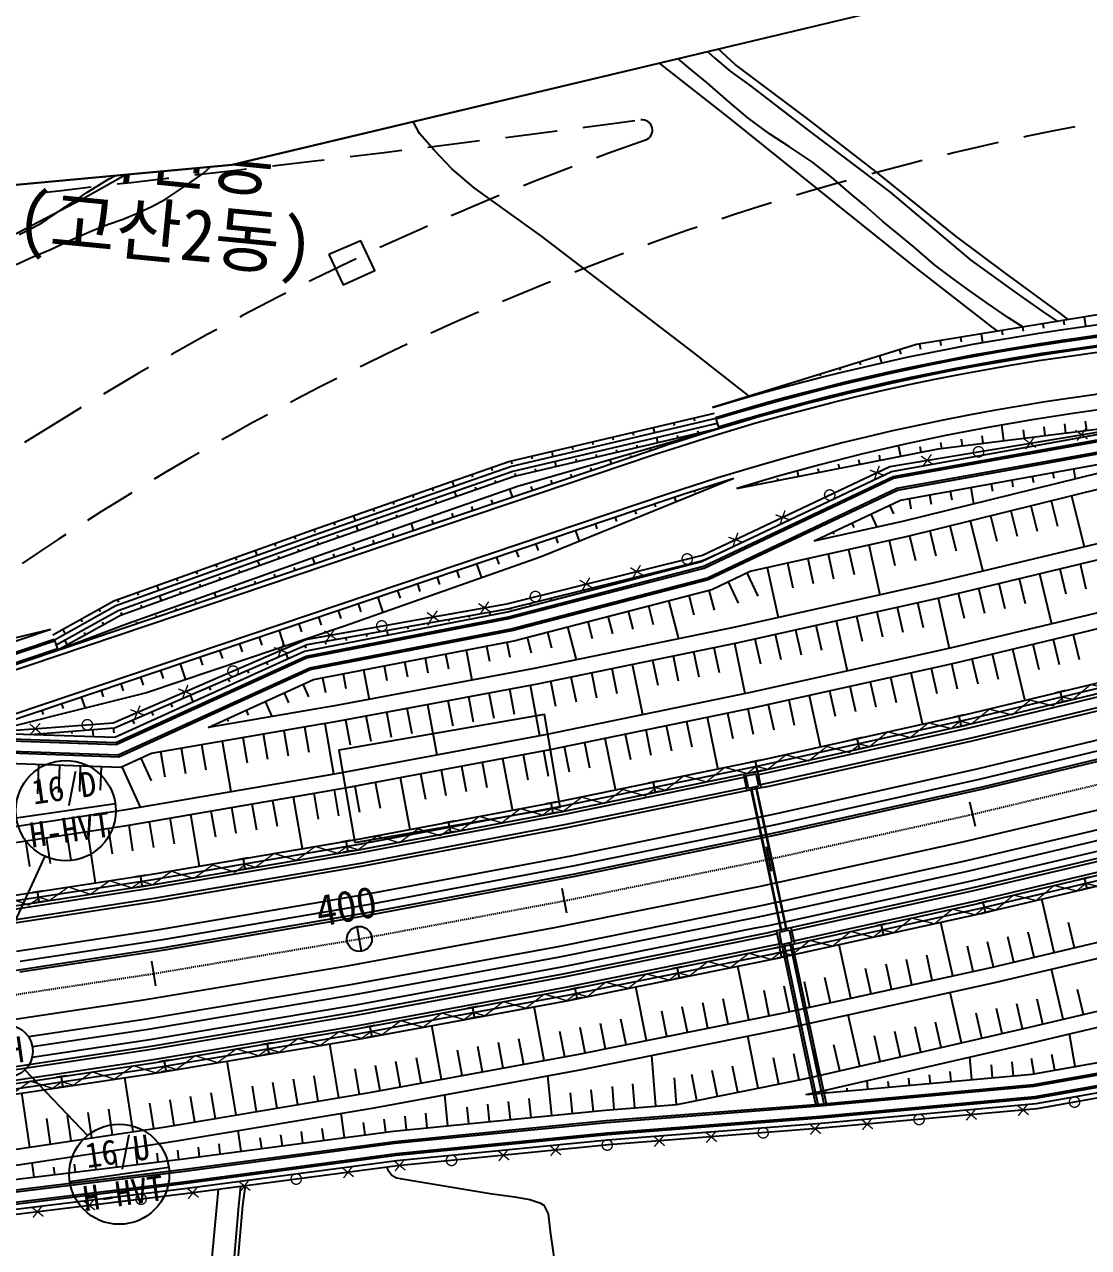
# Model space of a CAD drawing. Header units: millimetres. Extents: x 9574 to 10370, y 1103 to 1809.
# Drawn here: x 10168.3 to 10270.3, y 1463.8 to 1581 of the extents above; entities that cross this region are included whole.
import ezdxf
from ezdxf.enums import TextEntityAlignment as Align
from ezdxf.xclip import XClip

# ---------------------------------------------------------------- set-up
doc = ezdxf.new("R2010")
doc.units = ezdxf.units.MM
doc.header["$LTSCALE"] = 10
doc.header["$MEASUREMENT"] = 0
doc.header["$XCLIPFRAME"] = 2
doc.linetypes.add('CENTER', pattern=[2, 1.25, -0.25, 0.25, -0.25])
doc.linetypes.add('DASHED', pattern=[0.75, 0.5, -0.25])
for name, color, linetype in [('TN-CABL', 4, 'Continuous'), ('TN-MANH', 4, 'Continuous'), ('TZ-BASE', 253, 'Continuous'), ('TZ-CABL', 4, 'Continuous')]:
    doc.layers.add(name, color=color, linetype=linetype)
doc.layers.add('TX-PAPR', color=2, linetype='Continuous', plot=False)
doc.styles.get("Standard").update_dxf_attribs({"font": 'GulimChe.ttf'})
doc.styles.add('SYMBTEXT', font='GulimChe.ttf')
doc.linetypes.add('ZIGZAG', pattern='A,0.0001,-0.2,[131,ltypeshp.shx,S=0.2,R=0,X=-0.2,Y=0],-0.4,[131,ltypeshp.shx,S=0.2,R=180,X=0.2,Y=0],-0.2', length=0.8001)

# ---------------------------------------------------------------- blocks, each defined once
blk = doc.blocks.new('TTTW101-2')
blk.add_line((-6, 0), (6, 0))
blk.add_circle((0, 0), 6)
at = {"style": 'SYMBTEXT'}
for tag, p in [('TTTW_TITLE_1', (0.17, 2.77)), ('TTTW_TITLE_2', (0.17, -2.31))]:
    blk.add_attdef(tag, text='', height=3, dxfattribs=at).set_placement(p, align=Align.MIDDLE_CENTER)
blk = doc.blocks.new('JD-FGJF7HKL')
at = {"layer": 'TZ-BASE'}
for p, q in [((544.6, 49.28), (548.32, 57.43)), ((546.38, 36.95), (552.4, 30.68))]:
    blk.add_line(p, q, dxfattribs=at)
at = {"layer": 'TZ-BASE', "xscale": 0.8000000000036923, "yscale": 0.8000000000036923, "zscale": 0.8000000000036923, "rotation": 8.144442989053912}
for p, values in [((550.31, 61.8), {'TTTW_TITLE_1': '16/D', 'TTTW_TITLE_2': 'H-HVT'}), ((555.43, 26.96), {'TTTW_TITLE_1': '16/U', 'TTTW_TITLE_2': 'H-HVT'})]:
    blk.add_blockref('TTTW101-2', p, dxfattribs=at).add_auto_attribs(values)
blk = doc.blocks.new('skr')
at = {"color": 0, "lineweight": -3, "ltscale": 5}
for points, const_width in [([(-0.5, 0.5), (0.5, 0.5)], 0.2), ([(0, 0.5), (0, -0.5)], 0.2), ([(10, 0), (9, -0.5), (7, 0.5), (5, -0.5), (3, 0.5), (1, -0.5), (0, 0)], 0.13), ([(-0.5, -0.5), (0.5, -0.5)], 0.2)]:
    blk.add_lwpolyline(points, dxfattribs=dict(at, const_width=const_width))
blk = doc.blocks.new('cjf1')
at = {"color": 0, "lineweight": -3, "ltscale": 5, "const_width": 0.13}
blk.add_lwpolyline([(0.5, 0, 1), (-0.5, 0, 1)], format="xyb", close=True, dxfattribs=at)
blk = doc.blocks.new('cjf2')
at = {"color": 0, "lineweight": -3, "ltscale": 5, "const_width": 0.13}
for points in [[(0.5, 0.5), (-0.5, -0.5)], [(-0.5, 0.5), (0.5, -0.5)]]:
    blk.add_lwpolyline(points, dxfattribs=at)
blk = doc.blocks.new('jd-fgjfjfjfjazdf2gs')
at = {"layer": 'TZ-BASE', "ltscale": 10}
for p, q in [((621.51, 27.19), (621.58, 26.76)), ((623.48, 27.52), (623.63, 26.62)), ((613.62, 25.89), (613.75, 25.07)), ((615.59, 26.21), (615.66, 25.81)), ((617.56, 26.54), (617.63, 26.14)), ((619.54, 26.87), (619.6, 26.45)), ((607.7, 24.91), (607.78, 24.42)), ((609.67, 25.23), (609.75, 24.78)), ((611.64, 25.56), (611.71, 25.13)), ((603.87, 23.77), (604.07, 23.12)), ((605.78, 24.36), (605.9, 23.95)), ((600.04, 22.59), (600.1, 22.4)), ((601.95, 23.18), (602.03, 22.92)), ((596.22, 21.41), (596.25, 21.32)), ((598.13, 22), (598.17, 21.86)), ((592.4, 20.24), (592.41, 20.21)), ((594.31, 20.83), (594.35, 20.71)), ((588.57, 19.06), (588.57, 19.06)), ((590.49, 19.65), (590.49, 19.64)), ((586.07, 17.81), (586.13, 17.56)), ((580.23, 16.44), (580.29, 16.19)), ((582.18, 16.89), (582.29, 16.41)), ((584.13, 17.35), (584.18, 17.11)), ((586.51, 16.37), (586.45, 16.61)), ((587.66, 16.58), (587.65, 16.6)), ((615.79, 15.65), (615.6, 17.17)), ((617.77, 15.9), (617.67, 16.7)), ((619.76, 16.14), (619.65, 16.98)), ((621.74, 16.39), (621.63, 17.26)), ((623.73, 16.63), (623.62, 17.52)), ((576.34, 15.52), (576.39, 15.28)), ((578.28, 15.98), (578.34, 15.74)), ((580.67, 15), (580.61, 15.24)), ((582.62, 15.46), (582.5, 15.94)), ((583.85, 15.37), (583.83, 15.43)), ((584.56, 15.91), (584.51, 16.16)), ((585.75, 15.98), (585.74, 16.01)), ((609.83, 14.92), (609.76, 15.48)), ((611.82, 15.16), (611.74, 15.8)), ((613.8, 15.41), (613.72, 16.11)), ((570.5, 14.15), (570.55, 13.91)), ((572.44, 14.61), (572.56, 14.12)), ((574.39, 15.07), (574.45, 14.82)), ((576.77, 14.09), (576.72, 14.33)), ((578.72, 14.54), (578.66, 14.79)), ((580.05, 14.1), (580, 14.24)), ((581.95, 14.74), (581.91, 14.84)), ((603.94, 13.78), (603.85, 14.26)), ((605.9, 14.17), (605.7, 15.18)), ((607.87, 14.56), (607.76, 15.08)), ((566.66, 13.05), (566.74, 12.81)), ((568.55, 13.7), (568.61, 13.45)), ((570.93, 12.71), (570.88, 12.96)), ((572.88, 13.17), (572.77, 13.66)), ((574.83, 13.63), (574.77, 13.87)), ((576.26, 12.82), (576.19, 13.05)), ((578.16, 13.46), (578.03, 13.83)), ((598.05, 12.63), (597.99, 12.95)), ((600.02, 13.01), (599.94, 13.4)), ((601.98, 13.4), (601.89, 13.83)), ((622.45, 12.95), (622.62, 12.01)), ((562.88, 11.74), (563.04, 11.26)), ((564.77, 12.39), (564.85, 12.16)), ((567.09, 11.61), (567.01, 11.85)), ((568.99, 12.26), (568.93, 12.5)), ((572.47, 11.55), (572.37, 11.86)), ((574.37, 12.18), (574.28, 12.45)), ((594.13, 11.86), (594.09, 12.04)), ((596.09, 12.24), (595.99, 12.76)), ((616.54, 11.89), (616.66, 11.23)), ((618.51, 12.24), (618.62, 11.65)), ((620.48, 12.59), (620.58, 12.06)), ((560.99, 11.08), (561.07, 10.84)), ((563.32, 10.3), (563.15, 10.77)), ((565.2, 10.96), (565.12, 11.19)), ((568.68, 10.27), (568.43, 11.02)), ((570.58, 10.91), (570.46, 11.26)), ((586.1, 10.84), (586.15, 10.69)), ((588, 11.45), (588.03, 11.37)), ((592.17, 11.47), (592.15, 11.57)), ((610.64, 10.82), (610.79, 9.98)), ((612.61, 11.18), (612.89, 9.61)), ((614.57, 11.53), (614.7, 10.81)), ((557.21, 9.76), (557.29, 9.53)), ((559.1, 10.42), (559.18, 10.19)), ((561.43, 9.64), (561.34, 9.88)), ((566.78, 9.63), (566.66, 10)), ((582.3, 9.58), (582.39, 9.31)), ((584.2, 10.22), (584.34, 9.78)), ((604.83, 9.47), (605.21, 8.65)), ((606.7, 10.12), (606.88, 9.14)), ((608.67, 10.47), (608.83, 9.56)), ((618.39, 9.42), (618.99, 6.99)), ((620.33, 9.9), (620.94, 7.46)), ((622.28, 10.38), (623.48, 5.48)), ((553.43, 8.45), (553.6, 7.98)), ((555.32, 9.11), (555.4, 8.87)), ((557.65, 8.33), (557.57, 8.56)), ((559.54, 8.99), (559.45, 9.22)), ((562.99, 8.35), (562.88, 8.7)), ((564.89, 8.99), (564.77, 9.35)), ((578.51, 8.3), (578.64, 7.91)), ((580.41, 8.94), (580.52, 8.61)), ((603.02, 8.61), (603.6, 7.38)), ((614.51, 8.47), (615.11, 6.04)), ((616.45, 8.95), (617.05, 6.51)), ((549.66, 7.14), (549.74, 6.9)), ((551.54, 7.79), (551.63, 7.56)), ((553.87, 7.01), (553.71, 7.49)), ((555.76, 7.67), (555.68, 7.91)), ((559.2, 7.08), (558.98, 7.73)), ((561.1, 7.72), (560.98, 8.05)), ((576.62, 7.67), (576.77, 7.22)), ((601.21, 7.76), (601.4, 7.35)), ((610.62, 7.51), (611.22, 5.09)), ((612.57, 7.99), (613.76, 3.15)), ((547.77, 6.46), (547.86, 6.23)), ((550.09, 5.7), (550.01, 5.94)), ((551.98, 6.36), (551.9, 6.59)), ((555.41, 5.8), (555.31, 6.11)), ((557.31, 6.44), (557.2, 6.76)), ((572.82, 6.39), (573.01, 5.83)), ((574.72, 7.03), (575.06, 6.02)), ((599.4, 6.9), (599.5, 6.7)), ((604.79, 6.11), (605.32, 3.71)), ((606.74, 6.55), (607.33, 4.16)), ((608.68, 7.03), (609.28, 4.62)), ((544, 5.12), (544.17, 4.65)), ((545.89, 5.79), (545.97, 5.56)), ((548.21, 5.03), (548.12, 5.26)), ((551.62, 4.52), (551.52, 4.81)), ((553.52, 5.16), (553.42, 5.46)), ((569.03, 5.11), (569.25, 4.48)), ((570.93, 5.75), (571.14, 5.13)), ((598.93, 4.81), (599.47, 2.41)), ((600.89, 5.24), (601.42, 2.84)), ((602.84, 5.68), (603.91, 0.87)), ((540.24, 3.77), (540.32, 3.54)), ((542.12, 4.44), (542.21, 4.21)), ((544.44, 3.68), (544.27, 4.15)), ((546.33, 4.35), (546.24, 4.59)), ((549.73, 3.89), (549.54, 4.44)), ((565.24, 3.84), (565.69, 2.52)), ((567.14, 4.47), (567.36, 3.83)), ((585.91, 3.92), (585.93, 3.86)), ((587.79, 4.59), (587.8, 4.57)), ((595.03, 3.94), (595.56, 1.54)), ((596.98, 4.37), (597.52, 1.97)), ((623.09, 3.84), (623.66, 1.45)), ((536.47, 2.43), (536.56, 2.19)), ((538.36, 3.1), (538.44, 2.86)), ((540.68, 2.34), (540.59, 2.57)), ((542.56, 3.01), (542.47, 3.24)), ((545.93, 2.61), (545.85, 2.85)), ((547.83, 3.25), (547.74, 3.51)), ((561.45, 2.56), (561.68, 1.87)), ((563.35, 3.2), (563.57, 2.52)), ((580.09, 2.48), (580.1, 2.42)), ((582.03, 2.96), (582.04, 2.91)), ((583.97, 3.44), (583.98, 3.4)), ((591.15, 3), (592.21, 0.75)), ((593.08, 3.51), (594.14, -1.3)), ((617.25, 2.44), (617.83, 0.05)), ((619.2, 2.91), (620.35, -1.88)), ((621.14, 3.37), (621.72, 0.98)), ((534.59, 1.75), (534.76, 1.28)), ((536.91, 0.99), (536.82, 1.22)), ((538.79, 1.66), (538.71, 1.9)), ((542.14, 1.33), (542.07, 1.54)), ((544.04, 1.97), (543.96, 2.2)), ((557.66, 1.28), (557.9, 0.57)), ((559.56, 1.92), (559.79, 1.22)), ((576.21, 1.52), (576.25, 1.35)), ((578.15, 2), (578.17, 1.93)), ((587.51, 1.34), (588.02, -0.59)), ((589.34, 2.14), (590.31, 0.1)), ((613.37, 1.51), (613.94, -0.88)), ((615.31, 1.97), (615.88, -0.42)), ((530.82, 0.41), (530.91, 0.17)), ((532.71, 1.08), (532.79, 0.84)), ((535.03, 0.32), (534.86, 0.79)), ((538.35, 0.06), (538.3, 0.23)), ((540.25, 0.69), (540.12, 1.07)), ((553.87, 0.01), (554.12, -0.74)), ((555.77, 0.64), (556.26, -0.82)), ((570.38, 0.08), (570.41, -0.04)), ((572.32, 0.56), (572.35, 0.45)), ((574.26, 1.04), (574.29, 0.94)), ((583.64, 0.33), (584.59, -3.33)), ((585.58, 0.84), (586.07, -1.04)), ((607.52, 0.14), (608.06, -2.26)), ((609.48, 0.58), (610.54, -4.23)), ((611.42, 1.04), (611.99, -1.35)), ((529.05, -0.51), (529.17, -0.72)), ((531.26, -1.03), (531.17, -0.8)), ((533.14, -0.36), (533.06, -0.12)), ((534.56, -1.22), (534.52, -1.08)), ((536.46, -0.58), (536.41, -0.43)), ((551.97, -0.63), (552.23, -1.39)), ((564.51, -1.12), (564.53, -1.28)), ((566.47, -0.77), (566.53, -1.06)), ((568.44, -0.4), (568.47, -0.53)), ((577.83, -1.17), (578.27, -2.85)), ((579.77, -0.67), (580.22, -2.4)), ((581.71, -0.17), (582.17, -1.95)), ((601.67, -1.16), (602.2, -3.56)), ((603.62, -0.73), (604.15, -3.13)), ((605.57, -0.29), (606.1, -2.69)), ((527.3, -1.47), (527.42, -1.69)), ((529.5, -1.97), (529.38, -1.75)), ((532.67, -1.86), (532.63, -1.74)), ((548.18, -1.91), (548.44, -2.67)), ((550.08, -1.27), (550.33, -2.03)), ((558.6, -2.17), (558.64, -2.38)), ((560.57, -1.82), (560.6, -2.01)), ((562.54, -1.47), (562.57, -1.64)), ((573.96, -2.17), (574.78, -5.34)), ((575.9, -1.67), (576.32, -3.3)), ((597.76, -2.03), (598.3, -4.43)), ((599.71, -1.6), (600.78, -6.4)), ((523.03, -2.75), (523.06, -2.88)), ((525.55, -2.44), (525.79, -2.88)), ((526, -3.91), (525.75, -3.47)), ((527.75, -2.94), (527.63, -2.72)), ((544.39, -3.19), (544.65, -3.94)), ((546.29, -2.55), (546.8, -4.06)), ((552.69, -3.23), (552.74, -3.48)), ((554.66, -2.88), (554.7, -3.11)), ((556.63, -2.52), (556.71, -2.96)), ((570.09, -3.18), (570.47, -4.66)), ((572.03, -2.68), (572.42, -4.21)), ((591.9, -3.33), (592.44, -5.73)), ((593.86, -2.9), (594.39, -5.3)), ((595.81, -2.46), (596.34, -4.86)), ((620.5, -3.38), (621.08, -5.79)), ((622.44, -2.92), (623.02, -5.32)), ((540.6, -4.46), (540.86, -5.22)), ((542.5, -3.82), (542.75, -4.58)), ((548.77, -3.99), (548.87, -4.22)), ((550.72, -3.58), (550.77, -3.84)), ((564.22, -4.4), (564.78, -7.28)), ((566.18, -4.02), (566.46, -5.47)), ((568.15, -3.64), (568.43, -5.09)), ((586.03, -4.56), (586.53, -6.97)), ((587.99, -4.16), (588.49, -6.57)), ((589.95, -3.76), (590.94, -8.58)), ((616.61, -4.32), (617.77, -9.13)), ((618.56, -3.85), (619.13, -6.26)), ((536.81, -5.74), (537.32, -7.25)), ((538.71, -5.1), (538.96, -5.86)), ((545.1, -5.57), (545.2, -5.82)), ((546.94, -4.78), (547.13, -5.23)), ((558.33, -5.54), (558.6, -6.97)), ((560.29, -5.16), (560.57, -6.59)), ((562.25, -4.78), (562.53, -6.22)), ((580.15, -5.77), (581.14, -10.59)), ((582.11, -5.37), (582.61, -7.78)), ((584.07, -4.96), (584.57, -7.37)), ((610.78, -5.71), (611.31, -8.13)), ((612.72, -5.25), (613.3, -7.66)), ((614.67, -4.78), (615.24, -7.19)), ((533.02, -7.02), (533.28, -7.77)), ((534.92, -6.38), (535.17, -7.13)), ((543.26, -6.37), (543.38, -6.63)), ((552.44, -6.68), (552.71, -8.09)), ((554.4, -6.3), (554.95, -9.13)), ((556.36, -5.92), (556.64, -7.34)), ((574.28, -6.97), (574.77, -9.38)), ((576.24, -6.57), (576.73, -8.98)), ((578.2, -6.17), (578.69, -8.58)), ((604.92, -7.01), (605.46, -9.43)), ((606.87, -6.58), (607.95, -11.41)), ((608.82, -6.15), (609.36, -8.56)), ((531.13, -7.65), (531.35, -8.33)), ((539.59, -7.95), (539.72, -8.25)), ((541.43, -7.16), (541.55, -7.44)), ((548.59, -7.69), (549.13, -8.89)), ((550.47, -7.06), (550.74, -8.46)), ((568.39, -8.13), (568.84, -10.55)), ((570.36, -7.76), (571.26, -12.6)), ((572.32, -7.37), (572.81, -9.78)), ((601.01, -7.88), (601.55, -10.3)), ((602.97, -7.45), (603.5, -9.86)), ((527.33, -8.93), (527.69, -9.99)), ((529.23, -8.29), (529.43, -8.9)), ((537.76, -8.74), (538.03, -9.37)), ((544.95, -9.35), (545.6, -10.78)), ((546.77, -8.52), (547.2, -9.47)), ((562.49, -9.24), (562.95, -11.66)), ((564.46, -8.87), (564.91, -11.29)), ((566.42, -8.5), (566.88, -10.92)), ((595.16, -9.19), (595.69, -11.6)), ((597.11, -8.75), (598.18, -13.58)), ((599.06, -8.32), (599.6, -10.73)), ((523.54, -10.21), (523.67, -10.58)), ((525.44, -9.57), (525.59, -10.02)), ((534.08, -10.33), (534.23, -10.68)), ((535.92, -9.54), (536.06, -9.87)), ((543.13, -10.17), (543.34, -10.65)), ((556.6, -10.34), (557.05, -12.76)), ((558.56, -9.98), (559.02, -12.39)), ((560.53, -9.61), (561.43, -14.44)), ((589.29, -10.45), (589.79, -12.87)), ((591.25, -10.05), (591.75, -12.47)), ((593.2, -9.62), (593.74, -12.04)), ((532.25, -11.12), (532.41, -11.49)), ((541.31, -11), (541.42, -11.24)), ((550.7, -11.43), (551.52, -16.28)), ((552.66, -11.08), (553.12, -13.5)), ((554.63, -10.71), (555.08, -13.13)), ((583.41, -11.65), (583.91, -14.08)), ((585.37, -11.25), (585.87, -13.68)), ((587.33, -10.85), (588.33, -15.7)), ((524.42, -12.34), (524.43, -12.45)), ((526.41, -12.18), (526.43, -12.41)), ((528.41, -12.03), (528.46, -12.7)), ((530.4, -11.88), (530.44, -12.33)), ((542.81, -12.79), (543.23, -15.21)), ((544.78, -12.45), (545.2, -14.87)), ((546.75, -12.11), (547.17, -14.53)), ((548.72, -11.77), (549.14, -14.2)), ((577.54, -12.86), (578.53, -17.71)), ((579.49, -12.46), (579.99, -14.88)), ((581.45, -12.05), (581.95, -14.48)), ((536.9, -13.8), (537.31, -16.23)), ((538.87, -13.46), (539.29, -15.89)), ((540.84, -13.13), (541.67, -17.97)), ((571.66, -14.05), (572.11, -16.48)), ((573.62, -13.66), (574.11, -16.09)), ((575.58, -13.26), (576.07, -15.68)), ((533.04, -14.76), (534.03, -16.94)), ((534.93, -14.14), (535.34, -16.57)), ((565.76, -15.16), (566.21, -17.59)), ((567.72, -14.79), (568.64, -19.65)), ((569.69, -14.42), (570.15, -16.85)), ((523.24, -15.36), (523.14, -18.18)), ((525.23, -15.43), (525.14, -18.06)), ((527.23, -15.5), (527.15, -17.95)), ((529.23, -15.57), (529.15, -17.83)), ((531.22, -15.59), (532.98, -19.47)), ((559.86, -16.26), (560.32, -18.7)), ((561.83, -15.9), (562.28, -18.33)), ((563.79, -15.53), (564.25, -17.96)), ((553.56, -17.45), (554.02, -19.93)), ((555.52, -17.08), (555.99, -19.56)), ((557.9, -16.63), (558.83, -21.6)), ((547.65, -18.47), (548.5, -23.44)), ((549.62, -18.13), (550.05, -20.62)), ((551.59, -17.79), (552.01, -20.28)), ((539.76, -19.82), (540.19, -22.31)), ((541.73, -19.49), (542.16, -21.97)), ((543.7, -19.15), (544.13, -21.63)), ((545.68, -18.81), (546.1, -21.29)), ((533.85, -20.84), (534.27, -23.32)), ((535.82, -20.5), (536.25, -22.98)), ((537.79, -20.16), (538.64, -25.12)), ((525.95, -22.08), (526.32, -24.55)), ((527.92, -21.78), (528.67, -26.73)), ((529.9, -21.48), (530.28, -23.95)), ((531.88, -21.18), (532.25, -23.65)), ((521.99, -22.68), (522.37, -25.16)), ((523.97, -22.38), (524.34, -24.86)), ((620.62, -33.39), (619.42, -28.28)), ((610.88, -35.63), (609.76, -30.5)), ((618.68, -33.85), (618.11, -31.44)), ((622.57, -32.93), (622, -30.52)), ((601.11, -37.77), (599.99, -32.64)), ((612.83, -35.2), (612.3, -32.79)), ((614.79, -34.77), (614.22, -32.36)), ((616.73, -34.31), (616.16, -31.9)), ((608.93, -36.06), (608.4, -33.64)), ((591.33, -39.85), (590.29, -34.7)), ((603.06, -37.34), (602.53, -34.92)), ((605.02, -36.91), (604.49, -34.5)), ((606.97, -36.49), (606.44, -34.07)), ((621.48, -39.79), (620.35, -35)), ((597.2, -38.62), (596.67, -36.21)), ((599.16, -38.2), (598.63, -35.78)), ((581.53, -41.82), (580.49, -36.68)), ((593.29, -39.45), (592.8, -37.03)), ((595.25, -39.05), (594.72, -36.63)), ((611.74, -42.05), (610.63, -37.22)), ((623.43, -39.33), (622.86, -36.93)), ((571.71, -43.74), (570.76, -38.58)), ((585.45, -41.03), (584.96, -38.61)), ((587.41, -40.64), (586.92, -38.21)), ((589.37, -40.24), (588.88, -37.82)), ((617.59, -40.71), (617.04, -38.31)), ((619.54, -40.25), (618.97, -37.85)), ((579.57, -42.22), (579.08, -39.79)), ((583.49, -41.43), (583, -39)), ((601.99, -44.29), (600.86, -39.36)), ((613.69, -41.6), (613.14, -39.2)), ((615.64, -41.15), (615.09, -38.76)), ((561.88, -45.56), (560.93, -40.39)), ((573.68, -43.38), (573.23, -40.95)), ((575.64, -43.01), (575.16, -40.58)), ((577.6, -42.61), (577.12, -40.19)), ((605.89, -43.39), (605.33, -40.95)), ((607.84, -42.94), (607.28, -40.51)), ((609.79, -42.5), (609.24, -40.07)), ((552.03, -47.32), (551.17, -42.14)), ((567.78, -44.47), (567.33, -42.03)), ((569.75, -44.11), (569.3, -41.67)), ((592.24, -46.4), (591.24, -41.4)), ((603.94, -43.84), (603.38, -41.38)), ((622.63, -44.31), (622.08, -41.19)), ((563.84, -45.19), (563.4, -42.76)), ((565.81, -44.83), (565.36, -42.4)), ((582.41, -48.13), (582.03, -43.25)), ((596.16, -45.61), (595.66, -43.11)), ((598.12, -45.18), (597.55, -42.69)), ((600.07, -44.73), (599.5, -42.25)), ((620.66, -44.66), (620.4, -43.15)), ((542.17, -48.96), (541.31, -43.79)), ((555.98, -46.64), (555.53, -44.21)), ((557.94, -46.28), (557.5, -43.85)), ((559.91, -45.92), (559.46, -43.48)), ((590.28, -46.79), (589.78, -44.29)), ((594.2, -46), (593.7, -43.5)), ((612.72, -45.57), (612.52, -43.41)), ((614.71, -45.39), (614.6, -44.17)), ((616.71, -45.21), (616.58, -43.86)), ((618.69, -45.01), (618.44, -43.56)), ((532.3, -50.56), (531.52, -45.37)), ((548.09, -47.97), (547.68, -45.53)), ((550.06, -47.64), (549.65, -45.2)), ((554.01, -46.99), (553.6, -44.54)), ((572.45, -49.01), (572.07, -45.2)), ((584.4, -47.97), (584.2, -45.41)), ((586.36, -47.58), (585.86, -45.08)), ((588.32, -47.19), (587.82, -44.69)), ((602.76, -46.48), (602.69, -45.66)), ((606.75, -46.12), (606.68, -45.44)), ((608.74, -45.93), (608.66, -45.12)), ((610.73, -45.75), (610.64, -44.81)), ((522.41, -52.05), (521.63, -46.85)), ((540.2, -49.29), (539.79, -46.85)), ((544.14, -48.63), (543.74, -46.19)), ((546.12, -48.3), (545.71, -45.86)), ((574.44, -48.81), (574.24, -46.83)), ((576.43, -48.62), (576.22, -46.54)), ((578.42, -48.44), (578.25, -46.24)), ((580.41, -48.28), (580.23, -45.97)), ((598.78, -46.84), (598.77, -46.7)), ((600.77, -46.66), (600.75, -46.39)), ((604.75, -46.3), (604.71, -45.76)), ((534.28, -50.27), (533.91, -47.82)), ((536.25, -49.95), (535.85, -47.51)), ((538.23, -49.62), (537.82, -47.18)), ((562.49, -49.99), (562.2, -47.02)), ((566.47, -49.6), (566.31, -47.94)), ((568.47, -49.4), (568.29, -47.66)), ((570.46, -49.2), (570.28, -47.39)), ((526.37, -51.45), (526, -49.01)), ((528.34, -51.16), (527.98, -48.71)), ((530.32, -50.86), (529.96, -48.41)), ((552.56, -51.12), (552.25, -48.8)), ((558.51, -50.38), (558.38, -49.06)), ((560.5, -50.18), (560.37, -48.78)), ((564.48, -49.79), (564.33, -48.22)), ((524.39, -51.75), (524.02, -49.3)), ((550.58, -51.39), (550.43, -50.26)), ((554.54, -50.86), (554.38, -49.67)), ((556.53, -50.6), (556.36, -49.36)), ((542.65, -52.44), (542.38, -50.45)), ((544.63, -52.17), (544.49, -51.15)), ((546.61, -51.91), (546.47, -50.85)), ((548.59, -51.65), (548.45, -50.55)), ((532.73, -53.7), (532.53, -52.05)), ((534.71, -53.46), (534.61, -52.61)), ((536.7, -53.22), (536.59, -52.33)), ((538.68, -52.96), (538.56, -52.04)), ((540.66, -52.7), (540.54, -51.74)), ((522.8, -54.92), (522.63, -53.53)), ((526.77, -54.43), (526.68, -53.68)), ((528.76, -54.19), (528.66, -53.41)), ((530.74, -53.95), (530.64, -53.14)), ((524.79, -54.67), (524.7, -53.95))]:
    blk.add_line(p, q, dxfattribs=at)
at = {"layer": 'TZ-BASE', "linetype": 'DASHED'}
blk.add_line((526.13, 18.1), (425.17, -44.37), dxfattribs=at)
at = {"layer": 'TZ-BASE'}
for p, q in [((588.14, 17.88), (588.46, 16.83)), ((524.73, -3.37), (525.09, -4.41)), ((590.83, -16.31), (591.16, -17.87)), ((591.06, -16.47), (592.04, -16.26)), ((592.29, -17.43), (592.04, -16.26)), ((592.53, -17.59), (592.2, -16.03)), ((591.31, -17.64), (591.06, -16.47)), ((591.31, -17.64), (592.29, -17.43)), ((593.49, -24.4), (592.02, -17.49)), ((593, -24.5), (591.57, -17.79)), ((593.05, -24.49), (591.58, -17.59)), ((593.53, -24.39), (592.11, -17.68)), ((613.06, -21.31), (612.53, -18.97)), ((593.51, -25.62), (593.02, -23.27)), ((594.41, -31.2), (593, -24.5)), ((594.51, -31.38), (593.05, -24.49)), ((594.95, -31.29), (593.49, -24.4)), ((594.95, -31.08), (593.53, -24.39)), ((573.9, -29.61), (573.44, -27.25)), ((554.21, -33.27), (553.79, -30.9)), ((554.21, -33.27), (553.79, -30.9)), ((554.21, -33.27), (553.79, -30.9)), ((594.33, -32.85), (594, -31.29)), ((594.24, -31.44), (595.21, -31.23)), ((594.24, -31.44), (594.48, -32.61)), ((595.21, -31.23), (595.46, -32.41)), ((595.37, -30.99), (595.7, -32.55)), ((594.48, -32.61), (595.46, -32.41)), ((594.53, -32.81), (597.73, -47.94)), ((594.68, -32.57), (597.97, -48.09)), ((595.27, -32.45), (598.57, -48.04)), ((595.5, -32.6), (598.74, -47.85)), ((534.47, -36.6), (534.09, -34.23))]:
    blk.add_line(p, q, dxfattribs=at)
at = {"layer": 'TZ-BASE', "flags": 128}
for points, elevation in [([(521.09, 32.54), (522.68, 33.26), (524.37, 33.97), (525.94, 34.71), (527.16, 35.25), (528.57, 35.87), (529.93, 36.4), (531.35, 36.9), (532.84, 37.51), (534.09, 38.11), (535.41, 38.81), (536.64, 39.64), (537.88, 40.47), (539.01, 41.25), (540.06, 42.19), (541.21, 43.37), (542.22, 44.53), (543.15, 45.56), (543.92, 46.41), (544.7, 47.41), (545.42, 48.44), (546.11, 49.52), (546.79, 50.67), (547.36, 51.73), (548, 52.88), (548.55, 54.01), (548.81, 55.27), (548.85, 56.4)], 58), ([(551.07, 33.49), (552.44, 30.59), (555.48, 31.97), (554.13, 34.81), (551.07, 33.49)], 58.3)]:
    blk.add_lwpolyline(points, dxfattribs=dict(at, elevation=elevation))
at = {"layer": 'TZ-BASE', "linetype": 'DASHED', "flags": 128}
blk.add_lwpolyline([(500.96, 36.88, 0.000101), (514.8, 38.44, 0.000454), (528.64, 40.01, 0.000756), (542.5, 41.62, 0.001059), (556.37, 43.28, 0.001361), (570.25, 45.01, 0.001285), (580.97, 46.4, 0.001966)], format="xyb", dxfattribs=at)
at = {"layer": 'TZ-BASE', "linetype": 'Continuous'}
for points in [[(422.99, 24.02), (427.14, -29.83, 0.383448), (433.01, -34.34, 0.035932), (453.57, -29.02), (582.37, 14.35, -0.045533), (621.62, 23.7), (678.18, 31.83, 0.728803), (678.66, 34.65), (677.64, 35.09), (678.52, 36.93), (679.19, 36.67)], [(681.71, 28.3), (622.19, 19.74, 0.045533), (583.64, 10.56), (454.85, -32.81, -0.068491), (414.13, -40.56), (387.75, -41.91, 0.418867), (380.17, -50.44), (386.98, -151.59, 0.34117), (391.03, -156.17)]]:
    blk.add_lwpolyline(points, format="xyb", dxfattribs=at)
at = {"layer": 'TZ-BASE'}
for points in [[(588.14, 17.88, -0.038148), (621.39, 25.28), (677.95, 33.42)], [(588.18, 17.74, -0.038148), (621.41, 25.13), (677.97, 33.27)], [(588.41, 16.97, -0.038148), (621.53, 24.34), (678.09, 32.48)], [(588.46, 16.83, -0.038148), (621.55, 24.19), (678.11, 32.33)]]:
    blk.add_lwpolyline(points, format="xyb", dxfattribs=at)
at = {"layer": 'TZ-BASE', "ltscale": 10}
for points in [[(587.85, 18.84, -0.038148), (621.25, 26.27), (639.41, 28.88)], [(682.14, 26.85), (622.4, 18.26, 0.038148), (590.2, 11.09)], [(496.26, -20.41, -0.047694), (498.29, -19.25), (511.15, -14.93), (531.12, -15.64), (534.08, -14.29), (550.35, -11.49), (550.35, -11.49), (551.71, -11.26), (556.9, -10.29), (571.06, -7.63), (590.35, -3.68), (609.57, 0.6), (628.72, 5.19), (647.78, 10.11), (666.76, 15.34), (682.82, 20.05), (684.15, 20.17)], [(525.09, -4.41), (582.21, 14.82, -0.007373), (588.46, 16.83, -0.007373)], [(499.59, -25.11, -0.120651), (502.46, -23.98), (512.12, -22.66), (531.63, -19.7), (551.08, -16.36), (552.49, -16.12), (557.81, -15.12), (572.01, -12.46), (591.38, -8.49), (610.68, -4.2), (629.9, 0.42), (649.05, 5.35), (668.11, 10.61), (685.49, 15.71)], [(589.91, 12.04, 0.007373), (583.8, 10.09), (514.14, -13.37)], [(498.62, -33.22), (498.39, -31.09, -0.414214), (502.67, -25.46), (512.35, -24.15), (531.88, -21.18), (551.35, -17.83), (551.47, -17.81), (552.84, -17.58), (557.9, -16.63)]]:
    blk.add_lwpolyline(points, format="xyb", dxfattribs=at)
for points in [[(639.41, 28.88), (627.49, 28.18), (607.42, 24.86), (587.85, 18.84)], [(590.2, 11.09), (609.49, 14.87), (629.05, 17.29), (648.96, 19.35), (668.74, 22.34), (682.65, 25.16)], [(518.85, -12.36), (530.55, -12.77), (548.73, -4.51), (568.19, -0.74), (586.81, 4.09), (605.02, 12.7), (624.7, 16.24), (644.36, 18.36), (663.9, 21.2), (683.31, 22.95)], [(539.49, -11.83), (549.6, -7.23), (568.82, -3.51), (587.79, 1.41), (591.46, 3.15), (606.46, 6.48), (625.43, 11.16), (639.94, 15.03), (644.72, 15.54), (664.23, 18.38), (675.14, 19.36)], [(675.14, 19.36), (666.35, 16.78), (647.4, 11.56), (628.35, 6.65), (609.23, 2.06), (590.04, -2.21), (570.77, -6.16), (551.44, -9.78), (550.12, -10.01), (549.91, -10.04), (539.49, -11.83)], [(588.02, 18.26), (568.43, 13.67), (549.43, 7.06), (530.46, 0.28), (524.6, -2.97)], [(588.17, 17.79), (568.57, 13.19), (549.59, 6.58), (530.66, -0.18), (524.76, -3.45)], [(588.31, 17.31), (568.71, 12.7), (549.76, 6.11), (530.87, -0.64), (524.92, -3.93)], [(588.46, 16.83), (569.15, 11.27), (550.26, 4.7), (531.42, -2.03), (525.09, -4.41)], [(588.46, 16.83), (568.85, 12.22), (549.93, 5.64), (531.08, -1.1), (525.09, -4.41)], [(557.9, -16.63), (572.3, -13.93), (591.69, -9.96), (611.02, -5.66), (630.27, -1.04), (649.44, 3.9), (668.52, 9.16), (685.92, 14.27)], [(597.59, 6.05), (605.89, 9.97), (625.11, 13.43), (630.15, 13.97)], [(597.59, 6.05), (606.11, 7.94), (625.07, 12.62), (630.15, 13.97)], [(589.91, 12.04), (571.41, 4.54), (552.56, -2.12), (533.6, -8.51), (514.14, -13.37)], [(558.83, -21.6), (573.27, -18.89), (592.75, -14.9), (612.15, -10.58), (631.49, -5.94), (650.74, -0.98), (669.9, 4.31), (687.38, 9.44)], [(522.43, -12.49), (530.51, -11.87), (549, -3.89), (568.22, -0.45), (586.8, 4.14), (587.17, 4.31), (588.9, 5.08)], [(451.33, -27.03), (524.42, -2.42)], [(451.33, -27.03), (454.91, -25.51), (473.07, -16.76), (491.95, -10.17), (511.49, -5.51), (524.42, -2.42)], [(511.76, -48.29), (514.52, -47.92), (534.41, -44.94), (554.26, -41.62), (574.04, -37.98), (593.76, -34), (613.41, -29.7), (632.99, -25.07), (652.49, -20.12), (671.91, -14.85), (691.23, -9.25), (692.85, -8.75)], [(511.76, -48.29), (514.52, -47.92), (534.41, -44.94), (554.26, -41.62), (574.04, -37.98), (593.76, -34), (613.41, -29.7), (632.99, -25.07), (652.49, -20.12), (671.91, -14.85), (691.23, -9.25), (692.85, -8.75)], [(512.52, -53.51), (516.59, -52.92), (535.23, -50.12), (536.6, -49.89), (555.16, -46.79), (575.03, -43.13), (594.84, -39.14), (614.58, -34.82), (634.24, -30.17), (653.83, -25.2), (673.32, -19.9), (692.73, -14.28), (694.36, -13.78)], [(600.86, -39.36), (614.91, -36.28), (634.6, -31.63), (654.21, -26.65), (673.73, -21.35), (693.16, -15.72), (694.79, -15.21)], [(601.99, -44.29), (617.69, -40.68), (635.77, -36.41), (655.46, -31.41), (675.06, -26.08), (694.57, -20.43), (696.21, -19.93)], [(503.68, -32.9), (503.34, -30.42), (514.48, -28.9), (534.13, -25.89), (553.73, -22.55), (558.83, -21.6)], [(596.79, -47.01), (597.99, -46.74), (618.04, -42.14), (636.13, -37.87), (655.84, -32.86), (675.47, -27.53), (695, -21.87), (696.64, -21.36)], [(596.79, -47.01), (598.03, -46.91), (618.51, -45.04), (638.67, -41.48), (657.59, -37.75), (658.97, -37.38), (678.64, -31.73), (696.41, -26.58), (698.06, -26.07)], [(504.94, -60.29), (517.35, -58.44), (537.48, -55.99), (557.59, -53.32), (577.82, -51.33), (598.27, -49.74), (618.89, -47.86), (639.19, -44.27), (659.14, -40.34), (680, -38.87), (700.15, -34.8), (700.68, -34.79)], [(506.92, -55.83), (512.78, -54.99), (516.81, -54.4), (535.47, -51.6), (536.84, -51.38), (555.42, -48.27), (575.32, -44.6), (595.15, -40.61), (600.86, -39.36)], [(506.95, -57.12), (516.97, -55.63), (537.13, -53.17), (557.27, -50.5), (577.57, -48.51), (584.44, -47.97), (596.2, -45.6), (597.68, -45.28), (601.99, -44.29)]]:
    blk.add_lwpolyline(points, dxfattribs=at)
at = {"layer": 'TZ-BASE', "lineweight": -3, "ltscale": 5, "flags": 128}
for points in [[(491.38, -34.14), (490.71, -32.19, -0.333366), (498.1, -18.78), (511.22, -14.49), (520.21, -12.15), (530.39, -11.38), (548.86, -3.4), (568.12, 0.03), (586.88, 4.67), (604.86, 13.18), (624.71, 16.48), (644.35, 18.56), (663.91, 21.4), (683.17, 23.43)], [(700.83, -35.28), (700.21, -35.3), (680.07, -39.37), (659.21, -40.84), (639.28, -44.76), (618.95, -48.36), (598.31, -50.24), (577.87, -51.83), (557.65, -53.82), (537.55, -56.48), (517.42, -58.94), (504.99, -60.79, -0.264454), (497, -52.96), (495.74, -48.15)]]:
    blk.add_lwpolyline(points, format="xyb", dxfattribs=at)
at = {"layer": 'TZ-BASE'}
for points in [[(518.83, -12.86), (530.65, -13.28), (548.88, -4.99), (568.3, -1.22), (586.99, 3.62), (605.17, 12.22), (624.77, 15.74), (644.43, 17.87), (663.96, 20.7), (683.46, 22.46)], [(518.83, -13.04), (530.68, -13.45), (548.93, -5.16), (568.34, -1.39), (587.05, 3.45), (605.22, 12.05), (624.8, 15.57), (644.45, 17.69), (663.98, 20.53), (683.51, 22.29)], [(518.79, -14.02), (530.88, -14.45), (549.24, -6.11), (568.56, -2.36), (587.38, 2.52), (605.53, 11.1), (624.94, 14.59), (644.57, 16.71), (664.1, 19.54), (683.8, 21.32)], [(518.79, -14.2), (530.92, -14.63), (549.29, -6.27), (568.6, -2.53), (587.44, 2.35), (605.58, 10.93), (624.96, 14.42), (644.59, 16.54), (664.12, 19.37), (683.86, 21.15)], [(592.2, -16.03), (592.95, -15.87), (612.38, -11.55), (631.73, -6.91), (650.99, -1.94), (670.18, 3.34), (686.99, 8.28)], [(592.26, -16.32), (593.02, -16.17), (612.45, -11.85), (631.8, -7.2), (651.07, -2.23), (670.26, 3.06), (687.08, 8)], [(592.47, -17.3), (593.23, -17.14), (612.67, -12.82), (632.04, -8.17), (651.33, -3.2), (670.53, 2.09), (687.37, 7.04)], [(592.53, -17.59), (593.29, -17.44), (612.74, -13.11), (632.11, -8.46), (651.41, -3.49), (670.62, 1.8), (687.46, 6.75)], [(455.92, -43.03), (475.82, -40.99), (495.68, -38.63), (515.5, -35.93), (535.26, -32.9), (554.98, -29.54), (574.64, -25.85), (594.23, -21.84), (613.75, -17.5), (633.2, -12.83), (652.57, -7.84), (671.85, -2.52), (689.42, 2.64)], [(453.93, -47.82), (473.83, -45.84), (493.7, -43.53), (513.52, -40.89), (533.3, -37.92), (553.03, -34.63), (572.7, -31), (592.3, -27.05), (611.84, -22.78), (631.3, -18.18), (650.69, -13.25), (669.99, -8.01), (689.2, -2.44), (690.8, -1.95)], [(451.3, -28.1), (524.73, -3.37)], [(451.35, -28.24), (524.78, -3.51)], [(451.6, -29), (525.04, -4.27)], [(451.65, -29.14), (525.09, -4.41)], [(595.37, -30.99), (612.84, -27.17), (632.37, -22.55), (651.83, -17.61), (671.2, -12.34), (690.48, -6.76), (691.43, -6.47)], [(595.43, -31.28), (612.9, -27.46), (632.45, -22.84), (651.91, -17.9), (671.28, -12.63), (690.57, -7.04), (691.52, -6.75)], [(595.64, -32.26), (613.13, -28.43), (632.68, -23.81), (652.16, -18.86), (671.55, -13.59), (690.86, -8), (691.81, -7.71)], [(595.7, -32.55), (613.19, -28.73), (632.75, -24.1), (652.24, -19.15), (671.64, -13.88), (690.94, -8.29), (691.89, -8)], [(503.48, -31.41), (514.62, -29.89), (534.29, -26.88), (553.91, -23.54), (573.46, -19.87), (590.83, -16.31)], [(590.83, -16.31), (592.2, -16.02)], [(503.81, -31.67), (514.66, -30.19), (534.34, -27.17), (553.96, -23.83), (573.52, -20.16), (590.89, -16.6)], [(503.69, -33), (514.85, -31.48), (534.55, -28.46), (554.19, -25.11), (573.77, -21.44), (591.16, -17.87)], [(503.95, -32.66), (514.81, -31.18), (534.5, -28.16), (554.13, -24.82), (573.71, -21.14), (591.1, -17.58)], [(591.16, -17.88), (592.53, -17.59)], [(504.98, -47.23), (507.68, -46.51), (514.2, -45.64), (534.05, -42.67), (553.86, -39.36), (573.6, -35.72), (593.29, -31.75), (594.06, -31.58)], [(505.3, -46.83), (507.63, -46.22), (514.15, -45.35), (534.01, -42.37), (553.81, -39.06), (573.55, -35.42), (593.23, -31.46), (594, -31.29)], [(594, -31.28), (595.37, -30.99)], [(505.18, -48.21), (507.88, -47.49), (514.34, -46.63), (534.21, -43.65), (554.03, -40.34), (573.79, -36.7), (593.49, -32.73), (594.27, -32.56)], [(594.33, -32.85), (595.7, -32.56)], [(504.76, -58.46), (517.11, -56.62), (537.25, -54.16), (557.38, -51.49), (577.66, -49.5), (598.11, -47.91), (618.64, -46.04), (638.85, -42.46), (658.9, -38.51), (679.75, -37.05), (699.95, -32.97), (700.13, -32.96)], [(504.78, -58.63), (517.13, -56.79), (537.27, -54.33), (557.4, -51.67), (577.68, -49.68), (598.12, -48.08), (618.66, -46.21), (638.88, -42.63), (658.92, -38.69), (679.78, -37.22), (699.97, -33.14), (700.18, -33.14)], [(505.62, -48.4), (507.94, -47.79), (514.38, -46.93), (534.26, -43.95), (554.08, -40.64), (573.85, -36.99), (593.56, -33.02), (594.33, -32.85)], [(504.87, -59.62), (517.26, -57.77), (537.4, -55.32), (557.52, -52.65), (577.76, -50.66), (598.21, -49.07), (618.8, -47.19), (639.06, -43.6), (659.05, -39.67), (679.91, -38.2), (700.08, -34.13), (700.48, -34.12)], [(504.89, -59.79), (517.29, -57.95), (537.42, -55.49), (557.54, -52.82), (577.78, -50.84), (598.22, -49.24), (618.82, -47.36), (639.1, -43.78), (659.08, -39.84), (679.93, -38.38), (700.1, -34.3), (700.53, -34.29)]]:
    blk.add_lwpolyline(points, dxfattribs=at)
at = {"layer": 'TZ-BASE', "lineweight": -3, "ltscale": 5, "flags": 128}
for points in [[(503.41, -30.91), (514.55, -29.4), (534.21, -26.38), (553.82, -23.04), (573.37, -19.38), (590.73, -15.82), (592.1, -15.54), (592.85, -15.38), (612.27, -11.07), (631.61, -6.42), (650.87, -1.46), (670.04, 3.82), (686.85, 8.76), (687.52, 8.96)], [(505.75, -48.89), (508.04, -48.28), (514.45, -47.43), (534.33, -44.44), (554.17, -41.13), (573.95, -37.49), (593.66, -33.51), (594.44, -33.34), (595.81, -33.04), (613.3, -29.21), (632.87, -24.59), (652.36, -19.64), (671.77, -14.36), (691.09, -8.77), (692.04, -8.48), (692.7, -8.27)]]:
    blk.add_lwpolyline(points, dxfattribs=at)
at = {"layer": 'TZ-BASE', "linetype": 'CENTER', "ltscale": 0.001, "flags": 128}
blk.add_lwpolyline([(0, 0), (19.21, -5.58), (38.5, -10.84), (57.88, -15.78), (77.34, -20.4), (96.88, -24.69), (116.48, -28.65), (136.14, -32.29), (155.87, -35.6), (175.65, -38.57), (195.47, -41.22), (215.33, -43.54), (235.23, -45.53), (255.17, -47.18), (275.12, -48.51), (295.1, -49.5), (315.09, -50.15), (335.08, -50.48), (355.08, -50.47), (375.08, -50.13), (395.07, -49.45), (415.04, -48.44), (435, -47.1), (454.93, -45.42), (474.83, -43.42), (494.69, -41.08), (514.51, -38.41), (534.28, -35.41), (554, -32.09), (573.67, -28.43), (593.27, -24.45), (612.8, -20.14), (632.25, -15.51), (651.63, -10.55), (670.92, -5.27), (690.12, 0.33)], dxfattribs=at)
at = {"layer": 'TZ-BASE', "flags": 128}
blk.add_lwpolyline([(553.56, -22.86), (573.26, -19.46), (571.74, -10.59), (552.03, -13.99)], close=True, dxfattribs=at)
at = {"layer": 'TZ-BASE'}
for points in [[(584.5, 55.83, 53.69), (585.64, 54.58, 53.73), (586.85, 53.42, 53.77), (588.07, 52.32, 53.77), (589.54, 51.06, 53.77), (591.49, 49.65, 53.83), (597.19, 45.3, 54.05), (604.9, 39.46, 54.32), (612.61, 32.96, 54.04), (617.11, 29.74, 53.82), (618.28, 28.91, 53.7), (619.46, 28.07, 53.71), (620.84, 27.15, 53.73), (620.92, 27.09, 53.73)], [(621.95, 27.27, 53.91), (621.22, 27.85, 53.91), (615.86, 31.76, 53.9), (611.17, 35.27, 53.52), (603.56, 41.42, 54.16), (597.07, 46.42, 54.01), (590.02, 51.71, 53.81), (585.91, 55.47, 53.84), (584.92, 56.66, 53.84)], [(617.65, 26.55, 53.93), (616.24, 27.43, 53.94), (614.19, 28.82, 53.99), (612.56, 29.99, 54.04), (610.92, 31.18, 54.08), (609.14, 32.5, 54.13), (607.18, 34.19, 54.15), (605.57, 35.55, 54.17), (604.17, 36.66, 54.28), (602.45, 38.2, 54.39), (600.92, 39.47, 54.29), (599.27, 40.9, 54.14), (597.44, 42.34, 54.11), (595.22, 43.83, 54.05), (593.31, 45.06, 54.06), (591.23, 46.6, 53.99), (589.36, 48.2, 53.9), (587.34, 49.94, 53.85), (585.59, 51.39, 53.7), (583.77, 52.91, 53.67), (582.34, 54.27, 53.72), (581.37, 55.41, 53.62), (580.96, 55.99, 53.57)], [(521.37, 35.43, 58.61), (522.54, 36, 58.61), (523.39, 36.43, 58.53), (524.03, 36.86, 58.55), (524.93, 37.46, 58.61), (525.96, 38.15, 58.61), (526.93, 38.8, 58.67), (527.88, 39.43, 58.7), (528.84, 40.06, 58.67), (529.89, 40.7, 58.58), (530.99, 41.26, 58.53), (532.11, 41.8, 58.5), (533.22, 42.36, 58.5), (534.3, 42.95, 58.5), (535.41, 43.62, 58.44), (535.81, 43.88, 58.35), (536.43, 44.24, 58.35), (537.37, 44.8, 58.35), (537.59, 44.97, 58.41), (537.85, 45.14, 58.44), (537.96, 45.22, 58.44), (538.67, 45.62, 58.44), (540.64, 46.8, 58.41), (542.32, 47.78, 58.33), (543.92, 48.74, 58.33), (545.32, 49.64, 58.33), (546.74, 50.49, 58.33), (547.79, 51.08, 58.3), (548.34, 51.45, 58.3), (548.67, 51.67, 58.24), (548.93, 51.84, 58.15), (549.17, 52, 58.12), (549.51, 52.26, 58.15), (549.66, 52.6, 58.18), (549.15, 53.57, 58.18), (548.24, 55.1, 58.21), (547.42, 56.44, 58.24)], [(591.38, 19.92, 55.02), (586.03, 24.12, 55.05), (571.45, 35.27, 55.45), (565, 39.9, 55.84), (562.87, 41.7, 55.93), (561.16, 43.5, 56.01), (559.76, 45.1, 56.09), (559.09, 46.35, 56.1), (558.85, 47.6, 56.09), (559.06, 49.02, 55.94), (559.62, 50.97, 55.79), (564.16, 64.91, 55.5), (564.79, 66.34, 55.31), (565.38, 67.27, 55.23), (566.17, 67.37, 55.17), (567.48, 66.45, 55.21), (569.18, 64.6, 55.21), (571.19, 62.52, 55.22), (573.24, 60.53, 55.26), (575.45, 58.43, 55.17), (578.39, 55.26, 55.28)], [(578.39, 55.26, 55.28), (589.43, 46.58, 55.14), (599.68, 38.34, 55.12), (607.12, 32.37, 54.93), (614.6, 26.57, 54.9), (615.19, 26.15, 54.9)], [(509.37, 30.53, 59.09), (521.15, 35.54, 59.09), (527.45, 38.82, 59.11), (536.5, 43.93, 59), (542.13, 47.65, 58.8)], [(556.6, -53.96, 46.49), (556.71, -54.21, 46.51), (557.11, -54.74, 46.54), (557.56, -55, 46.54), (558.09, -55.09, 46.54), (566.53, -56.49, 46.79), (568.87, -56.81, 46.53), (570.34, -57.06, 46.61), (571.3, -57.37, 46.62), (571.69, -57.61, 46.62), (572.11, -58.43, 46.51), (572.3, -60.12, 46.36), (572.61, -62.37, 46.38), (573.24, -67.62, 46.1), (573.53, -71.9, 45.92), (573.47, -73.06, 45.81), (573.13, -73.83, 45.81), (572.57, -74.29, 45.86), (571.63, -74.56, 45.97), (570.42, -74.66, 45.97), (569.08, -74.6, 45.97), (567.9, -74.6, 45.97), (562.86, -74.07, 45.92)], [(539.6, -65.7, 45.83), (540.48, -56.09, 46.2)], [(542.61, -55.81, 46.23), (542.4, -57.67, 46.17), (541.81, -64.81, 45.54), (541.45, -69.52, 45.11), (541.06, -74.06, 44.48), (541.12, -78.2, 44.18), (541.26, -84.39, 44.02), (541.09, -91.06, 43.52), (540.95, -98.31, 43.32), (540.62, -106.96, 43), (540.05, -117.87, 42.94), (539.44, -129.74, 42.72), (543.17, -131.17, 42.83), (545.64, -130.83, 42.82), (555.56, -127.07, 42.83), (569.31, -122.31, 42.92), (587.68, -115.34, 43.27)], [(562.86, -74.07, 45.92), (559, -73.21, 45.79), (556.5, -72.6, 45.8), (553.79, -71.81, 45.93), (550.6, -71.31, 45.76), (547.74, -71.25, 45.73), (545.65, -71.24, 45.66), (542.59, -71.14, 45.42), (542.08, -70.87, 45.42), (541.82, -70.45, 45.45), (541.75, -70.09, 45.48), (542.83, -57.65, 46.17), (543.07, -55.75, 46.26)]]:
    blk.add_polyline3d(points, dxfattribs=at)
blk.add_circle((554, -32.09), 1.2, dxfattribs=at)
blk.add_circle((554, -32.09), 1.2, dxfattribs=at)
blk.add_circle((554, -32.09), 1.2, dxfattribs=at)
at = {"layer": 'TZ-BASE', "linetype": 'DASHED'}
for centre, radius, start, end in [((673.99, -220.85), 271.5, 99.3288, 131.9208), ((581.1, 45.41), 1, 289.2305, 97.5537), ((673.99, -220.85), 281, 109.2305, 121.747)]:
    blk.add_arc(centre, radius, start, end, dxfattribs=at)
at = {"layer": 'TZ-BASE'}
for name, p, rotation in [('cjf2', (623.23, 16.24), 9.456738617908718), ('cjf1', (613.36, 14.59), 9.456738617908718), ('cjf2', (618.29, 15.42), 9.456738617908718), ('cjf2', (608.43, 13.77), 9.456738617908718), ('cjf2', (603.61, 12.59), 25.31107285208102), ('cjf1', (599.09, 10.45), 25.31107285208102), ('cjf2', (594.57, 8.31), 25.31107285208102), ('cjf2', (590.05, 6.17), 25.31107285208102), ('cjf1', (585.43, 4.32), 13.88949405748983), ('cjf2', (580.58, 3.12), 13.88949405748983), ('cjf2', (575.72, 1.92), 13.88949405748983), ('cjf1', (570.87, 0.72), 13.88949405748983), ('cjf2', (565.99, -0.35), 10.12091690423893), ('cjf2', (561.06, -1.22), 10.12091690423893), ('cjf2', (551.22, -2.98), 10.12091690423893), ('cjf1', (556.14, -2.1), 10.12091690423893), ('cjf2', (546.47, -4.43), 23.36304638493457), ('cjf1', (541.88, -6.42), 23.36304638493457), ('cjf2', (537.29, -8.4), 23.36304638493457), ('cjf2', (532.7, -10.38), 23.36304638493457), ('cjf2', (522.93, -11.95), 4.339470920759532), ('cjf1', (527.91, -11.57), 4.339470920759532), ('cjf2', (617.62, -48.48), 185.2074338551772), ('cjf1', (622.56, -47.72), 190.0359485179677), ('cjf2', (602.68, -49.84), 185.2074338551772), ('cjf1', (607.66, -49.39), 185.2074338551772), ('cjf2', (612.64, -48.93), 185.2074338551772), ('cjf1', (592.71, -50.67), 184.4592020293509), ('cjf2', (597.7, -50.29), 184.4592020293509), ('cjf1', (577.76, -51.84), 185.6109350059224), ('cjf2', (582.74, -51.45), 184.4592020293509), ('cjf2', (587.73, -51.06), 184.4592020293509), ('cjf1', (562.83, -53.31), 185.6109350059224), ('cjf2', (567.81, -52.82), 185.6109350059224), ('cjf2', (572.78, -52.33), 185.6109350059224), ('cjf2', (552.9, -54.45), 187.5460673649625), ('cjf2', (557.86, -53.8), 185.6109350059224), ('cjf1', (547.94, -55.1), 187.5460673649625), ('cjf2', (538.03, -56.42), 187.5460673649625), ('cjf2', (542.98, -55.76), 187.5460673649625), ('cjf2', (528.1, -57.63), 186.9566808317035), ('cjf1', (533.07, -57.03), 186.9566808317035), ('cjf2', (523.14, -58.24), 186.9566808317035)]:
    blk.add_blockref(name, p, dxfattribs=dict(at, rotation=rotation))
at = {"layer": 'TZ-BASE', "linetype": 'Continuous'}
for p, rotation in [((621.32, -8.89), 13.49579264225057), ((611.59, -11.22), 12.53886938852397), ((601.83, -13.39), 12.53886938852397), ((592.06, -15.55), 11.58194613895484), ((582.27, -17.55), 11.58194614192019), ((572.47, -19.55), 10.62502289541803), ((562.64, -21.39), 10.62502289541803), ((552.81, -23.22), 9.668099641866176), ((542.95, -24.9), 9.668099641866176), ((533.09, -26.56), 8.71117639705246), ((623.64, -26.77), 13.29773112601202), ((523.21, -28.07), 8.71117639705246), ((613.91, -29.07), 13.29773112601202), ((513.32, -29.56), 7.754253146716943), ((604.14, -31.22), 12.34478676766454), ((594.37, -33.36), 12.34478676951135), ((584.57, -35.34), 11.39184240916821), ((574.77, -37.32), 11.39184240916821), ((564.94, -39.14), 10.43889805044013), ((555.1, -40.96), 10.43889805044013), ((545.24, -42.62), 9.485953694453036), ((535.38, -44.27), 9.485953694453036), ((525.49, -45.77), 8.533009336392166), ((515.6, -47.25), 8.533009336392166)]:
    blk.add_blockref('skr', p, dxfattribs=dict(at, rotation=rotation))
at = {"layer": 'TZ-BASE'}
for s, height, rotation, p in [('가천동', 5, 354.4321, (526.9, 41.33, 53)), ('(고산2동)', 5, 354.4321, (520.97, 34.56, 92.63)), ('400', 3, 10.0543, (550.14, -30.94)), ('400', 3, 10.0543, (550.14, -30.94))]:
    blk.add_text(s, height=height, rotation=rotation, dxfattribs=at).set_placement(p)
blk = doc.blocks.new('TZMH101')
at = {"linetype": 'Continuous'}
blk.add_circle((0, 0), 2.5, dxfattribs=at)
at = {"style": 'SYMBTEXT'}
blk.add_attdef('TZMH_TITLE', text='', height=2.5, dxfattribs=at).set_placement((0, 0), align=Align.MIDDLE_CENTER)

msp = doc.modelspace()

# ---------------------------------------------------------------- linework, layer by layer
at = {"layer": 'TN-CABL', "linetype": 'ZIGZAG', "ltscale": 0.5}
for points in [[(10236.46, 1503.55), (10240.48, 1504.38), (10259.99, 1508.72), (10279.42, 1513.38), (10294.8, 1517.34)], [(10238.19, 1495.4), (10239.29, 1495.62), (10258.88, 1499.91), (10278.39, 1504.52), (10296.95, 1509.23)], [(10167.89, 1491.23), (10181.55, 1493.32), (10201.25, 1496.68), (10220.9, 1500.36), (10236.46, 1503.55)], [(10169.06, 1483.06), (10180.15, 1484.73), (10199.93, 1488.03), (10219.64, 1491.66), (10238.19, 1495.4)]]:
    msp.add_lwpolyline(points, dxfattribs=at)
at = {"layer": 'TX-PAPR', "flags": 128}
msp.add_lwpolyline([(10361.05, 1444.24), (10214.23, 1409.29), (10002.24, 1389.7), (9789.58, 1405.58), (9621.95, 1443.86), (9667.99, 1597.46), (9813.48, 1564.24), (10000.83, 1550.25), (10188.21, 1567.57), (10314.89, 1597.72)], dxfattribs=at)
at = {"layer": 'TZ-CABL', "flags": 128}
for points in [[(10236.26, 1504.53), (10240.27, 1505.35), (10259.76, 1509.69), (10279.18, 1514.35), (10294.76, 1518.37)], [(10236.46, 1503.55), (10240.48, 1504.38), (10259.99, 1508.72), (10279.42, 1513.38), (10294.8, 1517.34)], [(10236.66, 1502.57), (10240.68, 1503.4), (10260.21, 1507.74), (10279.66, 1512.41), (10295.26, 1516.43)], [(10237.99, 1496.38), (10239.09, 1496.6), (10258.66, 1500.88), (10278.15, 1505.49), (10296.9, 1510.25)], [(10238.19, 1495.4), (10239.29, 1495.62), (10258.88, 1499.91), (10278.39, 1504.52), (10296.95, 1509.23)], [(10238.39, 1494.42), (10239.5, 1494.64), (10259.1, 1498.93), (10278.62, 1503.55), (10297.41, 1508.32)], [(10167.53, 1492.19), (10181.39, 1494.31), (10201.07, 1497.66), (10220.7, 1501.34), (10236.26, 1504.53)], [(10167.89, 1491.23), (10181.55, 1493.32), (10201.25, 1496.68), (10220.9, 1500.36), (10236.46, 1503.55)], [(10167.84, 1490.21), (10181.71, 1492.33), (10201.43, 1495.69), (10221.09, 1499.38), (10236.66, 1502.57)], [(10168.67, 1484.01), (10180, 1485.71), (10199.75, 1489.02), (10219.45, 1492.64), (10237.99, 1496.38)], [(10169.04, 1482.05), (10180.31, 1483.74), (10200.1, 1487.05), (10219.83, 1490.68), (10238.39, 1494.42)], [(10169.06, 1483.06), (10180.15, 1484.73), (10199.93, 1488.03), (10219.64, 1491.66), (10238.19, 1495.4)]]:
    msp.add_lwpolyline(points, dxfattribs=at)

# ---------------------------------------------------------------- block references
at = {"layer": 'TN-MANH', "rotation": 8.144442989257211}
msp.add_blockref('TZMH101', (10166.6, 1482.61), dxfattribs=at).add_auto_attribs({'TZMH_TITLE': 'TH'})
at = {"layer": 'TZ-BASE'}
ref = msp.add_blockref('jd-fgjfjfjfjazdf2gs', (9646.41, 1525.46), dxfattribs=at)
XClip(ref).set_block_clipping_path([(714.6438916503, -81.2189901643), (567.8265276495, -116.1712244665), (355.8346550711, -135.7611912706), (143.1711438058, -119.8842510469), (-24.4568499983, -81.6031187117), (21.5795735279, 72.0027518047), (167.0723879304, 38.7766208012), (354.4195205208, 24.7897398007), (541.8075255428, 42.1060866644), (668.4836330351, 72.2633709864)])
msp.add_blockref('JD-FGJF7HKL', (9621.95, 1443.86), dxfattribs=at)

doc.saveas('drawing.dxf')
